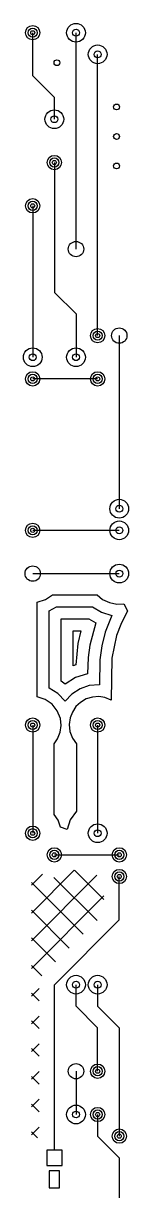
# Model space of a CAD drawing. Extents: x 7 to 284, y 6 to 364.
# Drawn here: x 277.6 to 283.8, y 97.1 to 165.7 of the extents above; entities that cross this region are included whole.
import ezdxf

# ---------------------------------------------------------------- set-up
doc = ezdxf.new("R2010")
doc.units = 0
doc.layers.add('SCORE', color=5, linetype='CONTINUOUS')

msp = doc.modelspace()

# ---------------------------------------------------------------- linework, layer by layer
at = {"layer": 'SCORE'}
for p, q in [((278.13, 162.56), (278.13, 165.1)), ((280.67, 152.4), (280.67, 165.1)), ((281.94, 147.32), (281.94, 163.83)), ((279.4, 161.29), (278.13, 162.56)), ((279.4, 160.02), (279.4, 161.29)), ((279.4, 157.48), (279.4, 149.86)), ((278.13, 154.94), (278.13, 146.05)), ((279.4, 149.86), (280.67, 148.59)), ((280.67, 148.59), (280.67, 146.05)), ((283.21, 147.32), (283.21, 137.16)), ((281.94, 144.78), (278.13, 144.78)), ((283.21, 135.89), (278.13, 135.89)), ((278.13, 133.35), (283.21, 133.35)), ((278.4, 131.672), (278.8766, 131.8231)), ((278.4, 126.1076), (278.4, 131.672)), ((278.8766, 131.8231), (279.2815, 132.1)), ((279.2815, 132.1), (281.9155, 132.1)), ((281.9155, 132.1), (282.2328, 131.8389)), ((282.2328, 131.8389), (282.6292, 131.6468)), ((282.6292, 131.6468), (283.0605, 131.5567)), ((283.0605, 131.5567), (283.4723, 131.5699)), ((283.4723, 131.5699), (283.6918, 131.1581)), ((279.1, 131.1555), (279.528, 131.4)), ((279.1, 126.6217), (279.1, 131.1555)), ((279.528, 131.4), (281.6464, 131.4)), ((281.6464, 131.4), (282.1658, 131.0791)), ((282.1658, 131.0791), (282.7661, 130.8904)), ((282.7661, 130.8904), (282.3858, 129.9152)), ((283.6918, 131.1581), (283.2929, 130.365)), ((279.8, 127.0352), (279.8, 130.7)), ((279.8, 130.7), (281.4173, 130.7)), ((281.4173, 130.7), (281.8358, 130.4608)), ((281.8358, 130.4608), (281.4794, 129.1432)), ((283.2929, 130.365), (283.0556, 129.712)), ((280.5, 127.9434), (280.5, 130)), ((280.5, 130), (280.9585, 130)), ((280.9585, 130), (280.787, 129.2459)), ((282.3858, 129.9152), (282.1836, 129.1082)), ((283.0556, 129.712), (282.7825, 128.3864)), ((280.787, 129.2459), (280.6544, 128.0035)), ((281.4794, 129.1432), (281.3783, 128.4211)), ((282.1836, 129.1082), (282.0699, 128.284)), ((281.3783, 128.4211), (281.34, 127.4701)), ((282.0699, 128.284), (282.04, 126.8274)), ((282.7825, 128.3864), (282.74, 125.9252)), ((280.6544, 128.0035), (280.5, 127.9434)), ((281.34, 127.4701), (280.6463, 127.2436)), ((280.035, 126.8664), (279.8, 127.0352)), ((280.6463, 127.2436), (280.035, 126.8664)), ((281.4513, 126.7785), (280.9083, 126.5932)), ((282.04, 126.8274), (281.4513, 126.7785)), ((278.8624, 125.9604), (278.4, 126.1076)), ((279.6122, 126.3086), (279.1, 126.6217)), ((280.035, 125.8691), (279.6122, 126.3086)), ((280.416, 126.2744), (280.035, 125.8691)), ((280.9083, 126.5932), (280.416, 126.2744)), ((281.6408, 126.1025), (281.2762, 125.9919)), ((282.0013, 126.1285), (281.6408, 126.1025)), ((282.3656, 126.0745), (282.0013, 126.1285)), ((279.2664, 125.6832), (278.8624, 125.9604)), ((279.5726, 125.3006), (279.2664, 125.6832)), ((280.6667, 125.5399), (280.4551, 125.2231)), ((280.9289, 125.7887), (280.6667, 125.5399)), ((281.2762, 125.9919), (280.9289, 125.7887)), ((282.74, 125.9252), (282.3656, 126.0745)), ((279.7545, 124.8457), (279.5726, 125.3006)), ((279.7993, 124.433), (279.7545, 124.8457)), ((280.3255, 124.8856), (280.2707, 124.487)), ((280.4551, 125.2231), (280.3255, 124.8856)), ((278.13, 124.46), (278.13, 118.11)), ((279.5895, 123.6493), (279.7445, 124.0344)), ((279.7445, 124.0344), (279.7993, 124.433)), ((280.2707, 124.487), (280.3155, 124.0743)), ((280.3155, 124.0743), (280.4551, 123.6969)), ((281.94, 124.46), (281.94, 118.11)), ((279.38, 123.3532), (279.5895, 123.6493)), ((279.38, 119.2168), (279.38, 123.3532)), ((280.4551, 123.6969), (280.69, 123.3532)), ((280.69, 123.3532), (280.69, 119.4045)), ((280.69, 119.4045), (280.325, 118.9037)), ((279.6149, 118.8731), (279.38, 119.2168)), ((279.7602, 118.4702), (279.6149, 118.8731)), ((280.325, 118.9037), (280.154, 118.3295)), ((280.154, 118.3295), (279.7602, 118.4702)), ((279.4, 116.84), (283.21, 116.84)), ((278.05, 113.4263), (280.5637, 115.94)), ((280.5854, 115.94), (282.31, 114.2154)), ((278.05, 115.0526), (278.7116, 115.7142)), ((278.05, 111.7999), (281.8925, 115.6424)), ((278.05, 115.2227), (281.09, 112.1828)), ((279.3784, 115.5207), (281.9031, 112.9959)), ((283.21, 113.03), (283.21, 115.57)), ((278.05, 110.1736), (282.31, 114.4336)), ((278.05, 113.5964), (280.2768, 111.3696)), ((279.4, 109.22), (283.21, 113.03)), ((278.05, 111.97), (279.4636, 110.5564)), ((278.05, 110.3437), (278.6608, 109.7329)), ((278.05, 108.5472), (278.5, 108.9972)), ((279.4, 101.6), (279.4, 109.22)), ((280.67, 107.95), (280.67, 109.22)), ((281.94, 109.22), (281.94, 107.95)), ((278.05, 108.7173), (278.5, 108.2673)), ((281.94, 106.68), (280.67, 107.95)), ((281.94, 107.95), (283.21, 106.68)), ((278.05, 106.9209), (278.5, 107.3709)), ((278.05, 107.091), (278.5, 106.641)), ((281.94, 104.14), (281.94, 106.68)), ((283.21, 106.68), (283.21, 100.33)), ((278.05, 105.2945), (278.5, 105.7445)), ((278.05, 105.4647), (278.5, 105.0147)), ((278.05, 103.6682), (278.5, 104.1182)), ((278.05, 103.8383), (278.5, 103.3883)), ((280.67, 104.14), (280.67, 101.6)), ((278.05, 102.0418), (278.5, 102.4918)), ((278.05, 102.212), (278.5, 101.762)), ((279.4, 99.51), (279.4, 101.6)), ((281.94, 101.6), (281.94, 100.33)), ((278.05, 100.4155), (278.5, 100.8655)), ((278.05, 100.5856), (278.4079, 100.2277)), ((281.94, 100.33), (283.21, 99.06)), ((279.85, 99.51), (278.95, 99.51)), ((278.95, 99.51), (278.95, 98.61)), ((279.85, 98.61), (279.85, 99.51)), ((283.21, 99.06), (283.21, 80.01)), ((278.95, 98.61), (279.85, 98.61)), ((279.7, 98.29), (279.1, 98.29)), ((279.1, 98.29), (279.1, 97.29)), ((279.7, 97.29), (279.7, 98.29)), ((279.1, 97.29), (279.7, 97.29))]:
    msp.add_line(p, q, dxfattribs=at)
for centre, radius in [((278.13, 165.1), 0.42), ((278.13, 165.1), 0.27), ((278.13, 165.1), 0.12), ((280.67, 165.1), 0.55), ((280.67, 165.1), 0.2), ((281.94, 163.83), 0.55), ((281.94, 163.83), 0.2), ((279.55, 163.3398), 0.17), ((279.4, 160.02), 0.55), ((283.05, 160.7418), 0.17), ((279.4, 160.02), 0.2), ((283.05, 159.0098), 0.17), ((279.4, 157.48), 0.42), ((279.4, 157.48), 0.27), ((279.4, 157.48), 0.12), ((283.05, 157.2778), 0.17), ((278.13, 154.94), 0.42), ((278.13, 154.94), 0.27), ((278.13, 154.94), 0.12), ((280.67, 152.4), 0.45), ((281.94, 147.32), 0.42), ((281.94, 147.32), 0.27), ((281.94, 147.32), 0.12), ((283.21, 147.32), 0.45), ((278.13, 146.05), 0.55), ((278.13, 146.05), 0.2), ((280.67, 146.05), 0.55), ((280.67, 146.05), 0.2), ((278.13, 144.78), 0.42), ((278.13, 144.78), 0.27), ((278.13, 144.78), 0.12), ((281.94, 144.78), 0.42), ((281.94, 144.78), 0.27), ((281.94, 144.78), 0.12), ((283.21, 137.16), 0.55), ((283.21, 137.16), 0.2), ((283.21, 135.89), 0.55), ((278.13, 135.89), 0.42), ((278.13, 135.89), 0.27), ((278.13, 135.89), 0.12), ((283.21, 135.89), 0.2), ((278.13, 133.35), 0.45), ((283.21, 133.35), 0.55), ((283.21, 133.35), 0.2), ((278.13, 124.46), 0.42), ((278.13, 124.46), 0.27), ((281.94, 124.46), 0.42), ((281.94, 124.46), 0.27), ((278.13, 124.46), 0.12), ((281.94, 124.46), 0.12), ((281.94, 118.11), 0.55), ((278.13, 118.11), 0.42), ((278.13, 118.11), 0.27), ((278.13, 118.11), 0.12), ((281.94, 118.11), 0.2), ((279.4, 116.84), 0.42), ((283.21, 116.84), 0.42), ((279.4, 116.84), 0.27), ((279.4, 116.84), 0.12), ((283.21, 116.84), 0.27), ((283.21, 116.84), 0.12), ((283.21, 115.57), 0.42), ((283.21, 115.57), 0.27), ((283.21, 115.57), 0.12), ((280.67, 109.22), 0.55), ((281.94, 109.22), 0.55), ((280.67, 109.22), 0.2), ((281.94, 109.22), 0.2), ((280.67, 104.14), 0.45), ((281.94, 104.14), 0.42), ((281.94, 104.14), 0.27), ((281.94, 104.14), 0.12), ((280.67, 101.6), 0.55), ((280.67, 101.6), 0.2), ((281.94, 101.6), 0.42), ((281.94, 101.6), 0.27), ((281.94, 101.6), 0.12), ((283.21, 100.33), 0.42), ((283.21, 100.33), 0.27), ((283.21, 100.33), 0.12)]:
    msp.add_circle(centre, radius, dxfattribs=at)

doc.saveas('drawing.dxf')
